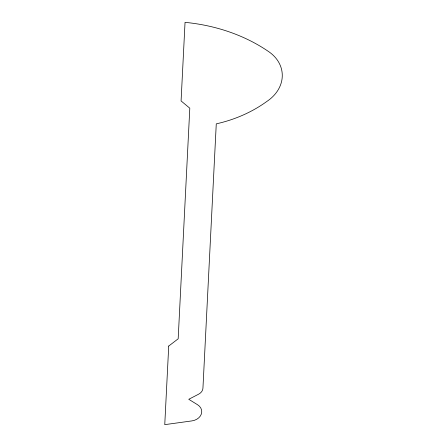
<?xml version="1.0" encoding="UTF-8"?>
<svg xmlns="http://www.w3.org/2000/svg" width="447" height="447" viewBox="0 0 447 447"><rect width="100%" height="100%" fill="white"/><g stroke="black" fill="none" stroke-linecap="round" stroke-linejoin="round"><path stroke-width="0.67" d="M168.72 346.056L164.759 424.65L191.886 420.906A11.382 9.041 -4.9 0 0 201.318 414.095A11.382 9.041 -4.9 0 0 197.563 404.736L188.751 399.294L198.591 394.204A9.108 7.236 -4.9 0 0 202.938 388.175L216.27 123.853A119.472 94.909 -4.9 0 0 266.719 101.53A40.973 32.547 -4.9 0 0 269.217 51.997A163.624 129.988 -4.9 0 0 185.041 22.35L181.08 100.944L189.802 108.202L178.174 338.809L168.72 346.056"/></g></svg>
